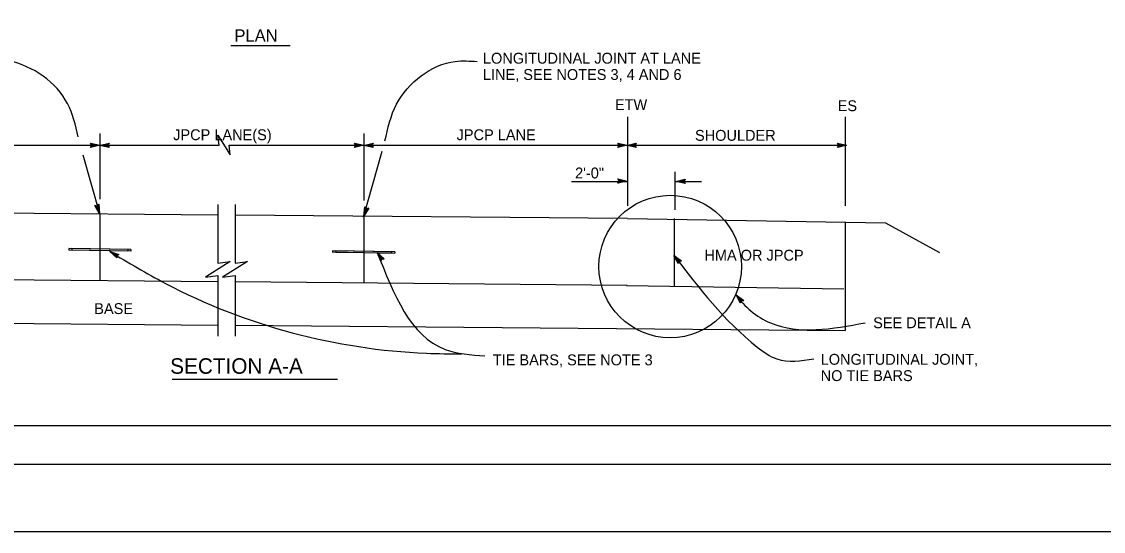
# Model space of a CAD drawing. Extents: x -894 to 866, y -472 to 714.
# Drawn here: x -435 to 262, y -472 to -144 of the extents above; entities that cross this region are included whole.
import ezdxf

# ---------------------------------------------------------------- set-up
doc = ezdxf.new("R2010")
doc.units = 0
for name, color, linetype in [('border_PLOTTING-ELEMENTS', 7, 'Continuous'), ('border_rw_22x34_Cut_Lines', 7, 'Continuous'), ('border_SHEET', 7, 'Continuous'), ('pp_PRESENTATION', 7, 'Continuous'), ('rd_PAVEMENT', 7, 'Continuous'), ('rd_PAVEMENT-anno', 7, 'Continuous'), ('STR_Reinforcement A', 7, 'Continuous')]:
    doc.layers.add(name, color=color, linetype=linetype)

msp = doc.modelspace()

# ---------------------------------------------------------------- linework, layer by layer
at = {"layer": 'border_PLOTTING-ELEMENTS'}
for points in [[(-894.04, -472.45), (865.96, -472.45), (865.96, 713.55), (-894.04, 713.55)], [(-864.04, 670.55), (835.96, 670.55), (835.96, -429.45), (-864.04, -429.45)]]:
    msp.add_lwpolyline(points, close=True, dxfattribs=at)
at = {"layer": 'border_rw_22x34_Cut_Lines'}
msp.add_lwpolyline([(-864.04, 670.55), (835.96, 670.55), (835.96, -429.45), (-864.04, -429.45)], close=True, dxfattribs=at)
at = {"layer": 'border_SHEET'}
msp.add_line((810.96, -404.45), (-814.04, -404.45), dxfattribs=at)
at = {"layer": 'pp_PRESENTATION'}
msp.add_circle((-17.1, -301.88), 45.9, dxfattribs=at)
at = {"layer": 'rd_PAVEMENT'}
for p, q in [((-308.62, -261.95), (-308.62, -299.68)), ((-297.47, -261.95), (-297.47, -299.68)), ((-308.62, -268.7), (-679.6, -265.47)), ((-384.6, -268.04), (-384.6, -311.04)), ((-44.54, -271.01), (-297.47, -268.8)), ((-214.6, -269.52), (-214.6, -312.53)), ((-14.6, -270.99), (-14.6, -314.48)), ((95.63, -273.26), (95.63, -343.15)), ((121.56, -273.68), (156.44, -292.91)), ((-300.62, -298.68), (-316.62, -308.68)), ((-308.62, -299.68), (-300.62, -298.68)), ((-289.47, -298.68), (-305.47, -308.68)), ((-297.47, -299.68), (-289.47, -298.68)), ((-308.62, -311.71), (-679.98, -308.47)), ((-316.62, -308.68), (-308.62, -307.68)), ((-308.62, -307.68), (-308.62, -346.72)), ((-305.47, -308.68), (-297.47, -307.68)), ((-297.47, -307.68), (-297.47, -346.72)), ((-44.91, -314.01), (-297.47, -311.8)), ((-679.6, -336.39), (-308.62, -339.62)), ((-297.47, -339.72), (95.63, -343.15))]:
    msp.add_line(p, q, dxfattribs=at)
for points in [[(-44.61, -270.99), (121.56, -273.68)], [(-45.31, -313.98), (94.88, -316.26)]]:
    msp.add_lwpolyline(points, dxfattribs=at)
at = {"layer": 'rd_PAVEMENT-anno'}
for p, q in [((-300.29, -159.5), (-261.89, -159.5)), ((-44.6, -205.37), (-44.6, -262.84)), ((95.63, -205.37), (95.63, -262.84)), ((-390.58, -222.45), (-390.58, -222.45)), ((-384.6, -216.15), (-384.6, -258.53)), ((-378.69, -222.48), (-378.69, -222.48)), ((-220.42, -222.45), (-220.42, -222.45)), ((-214.6, -216.15), (-214.6, -259.35)), ((-208.53, -222.48), (-208.53, -222.48)), ((-50.82, -222.45), (-50.82, -222.45)), ((-38.93, -222.48), (-38.93, -222.48)), ((90.69, -222.45), (90.69, -222.45)), ((-569.6, -223.72), (-384.6, -223.72)), ((-390.58, -225.08), (-390.58, -225.08)), ((-384.68, -223.77), (-384.68, -223.77)), ((-384.6, -223.72), (-307.77, -223.72)), ((-384.59, -223.79), (-384.59, -223.79)), ((-378.69, -225.11), (-378.69, -225.11)), ((-301.37, -223.72), (96.49, -223.72)), ((-220.42, -225.08), (-220.42, -225.08)), ((-214.63, -269.99), (-202.75, -227.6)), ((-214.52, -223.77), (-214.52, -223.77)), ((-214.43, -223.79), (-214.43, -223.79)), ((-208.53, -225.11), (-208.53, -225.11)), ((-50.82, -225.08), (-50.82, -225.08)), ((-44.92, -223.77), (-44.92, -223.77)), ((-44.83, -223.79), (-44.83, -223.79)), ((-38.93, -225.11), (-38.93, -225.11)), ((90.69, -225.08), (90.69, -225.08)), ((96.59, -223.77), (96.59, -223.77)), ((-384.63, -267.99), (-395.24, -230.15)), ((-14.18, -240.81), (-14.18, -265.3)), ((-80.76, -247.06), (-44.6, -247.06)), ((-50.82, -245.47), (-50.82, -245.47)), ((-50.82, -248.09), (-50.82, -248.09)), ((-44.92, -246.79), (-44.92, -246.79)), ((-14.18, -247.06), (3.02, -247.06)), ((-13.26, -247), (-13.26, -247)), ((-7.35, -245.69), (-7.35, -245.69)), ((-7.35, -248.32), (-7.35, -248.32)), ((-387.8, -262.56), (-387.8, -262.56)), ((-385.29, -261.78), (-385.29, -261.78)), ((-213.88, -263.42), (-213.88, -263.42)), ((-211.38, -264.24), (-211.38, -264.24)), ((-384.8, -267.81), (-384.8, -267.81)), ((-214.49, -269.43), (-214.49, -269.43)), ((-205.9, -292.75), (-205.9, -292.75)), ((-203.64, -298.37), (-203.64, -298.37)), ((-201.48, -296.88), (-201.48, -296.88)), ((-14.66, -294.65), (-14.66, -294.65)), ((-9.75, -298.17), (-9.75, -298.17)), ((-11.71, -299.92), (-11.71, -299.92)), ((25.35, -320.11), (25.35, -320.11)), ((28.31, -325.39), (28.31, -325.39)), ((30.27, -323.64), (30.27, -323.64)), ((-338.02, -374.38), (-231.53, -374.38))]:
    msp.add_line(p, q, dxfattribs=at)
for points in [[(-390.58, -222.45), (-384.68, -223.77), (-390.58, -225.08), (-390.37, -224.73), (-386.05, -223.78), (-390.37, -222.8), (-390.17, -223.15), (-387.4, -223.77), (-390.16, -224.39), (-389.95, -224.04), (-388.76, -223.77), (-389.96, -223.5), (-389.8, -223.77), (-390.58, -225.08), (-389.8, -223.77)], [(-378.69, -225.11), (-384.59, -223.79), (-378.69, -222.48), (-378.9, -222.83), (-383.22, -223.78), (-378.9, -224.76), (-379.1, -224.41), (-381.87, -223.79), (-379.11, -223.18), (-379.32, -223.52), (-380.51, -223.79), (-379.31, -224.06), (-379.48, -223.79), (-378.69, -222.48), (-379.48, -223.79)], [(-220.42, -222.45), (-214.52, -223.77), (-220.42, -225.08), (-220.21, -224.73), (-215.88, -223.78), (-220.21, -222.8), (-220, -223.15), (-217.23, -223.77), (-220, -224.39), (-219.79, -224.04), (-218.59, -223.77), (-219.8, -223.5), (-219.63, -223.77), (-220.42, -225.08), (-219.63, -223.77)], [(-208.53, -225.11), (-214.43, -223.79), (-208.52, -222.48), (-208.73, -222.83), (-213.06, -223.78), (-208.73, -224.76), (-208.94, -224.41), (-211.71, -223.79), (-208.94, -223.18), (-209.16, -223.52), (-210.35, -223.79), (-209.15, -224.06), (-209.31, -223.79), (-208.52, -222.48), (-209.31, -223.79)], [(-50.82, -222.45), (-44.92, -223.77), (-50.82, -225.08), (-50.61, -224.73), (-46.29, -223.78), (-50.61, -222.8), (-50.41, -223.15), (-47.64, -223.77), (-50.4, -224.39), (-50.19, -224.04), (-49, -223.77), (-50.2, -223.5), (-50.04, -223.77), (-50.82, -225.08), (-50.04, -223.77)], [(-38.93, -225.11), (-44.83, -223.79), (-38.93, -222.48), (-39.14, -222.83), (-43.46, -223.78), (-39.14, -224.76), (-39.34, -224.41), (-42.11, -223.79), (-39.35, -223.18), (-39.56, -223.52), (-40.75, -223.79), (-39.55, -224.06), (-39.71, -223.79), (-38.93, -222.48), (-39.71, -223.79)], [(90.69, -222.45), (96.59, -223.77), (90.69, -225.08), (90.9, -224.73), (95.23, -223.78), (90.9, -222.8), (91.11, -223.15), (93.88, -223.77), (91.11, -224.39), (91.32, -224.04), (92.52, -223.77), (91.31, -223.5), (91.48, -223.77), (90.69, -225.08), (91.48, -223.77)], [(-50.82, -245.47), (-44.92, -246.79), (-50.82, -248.09), (-50.61, -247.75), (-46.29, -246.79), (-50.61, -245.82), (-50.41, -246.16), (-47.64, -246.78), (-50.4, -247.4), (-50.19, -247.05), (-49, -246.78), (-50.2, -246.51), (-50.04, -246.79), (-50.82, -248.09), (-50.04, -246.79)], [(-7.35, -248.32), (-13.26, -247), (-7.35, -245.69), (-7.56, -246.04), (-11.89, -246.99), (-7.56, -247.97), (-7.77, -247.62), (-10.54, -247), (-7.77, -246.39), (-7.98, -246.74), (-9.18, -247), (-7.98, -247.27), (-8.14, -247), (-7.35, -245.69), (-8.14, -247)], [(-385.29, -261.78), (-384.8, -267.81), (-387.8, -262.56), (-387.41, -262.65), (-385.21, -266.5), (-385.57, -262.08), (-385.84, -262.38), (-385.61, -265.21), (-387.01, -262.75), (-386.62, -262.85), (-386.01, -263.91), (-386.11, -262.69), (-386.32, -262.92), (-387.8, -262.56), (-386.32, -262.92)], [(-211.38, -264.24), (-214.49, -269.43), (-213.88, -263.42), (-213.61, -263.73), (-214.06, -268.13), (-211.78, -264.33), (-212.18, -264.42), (-213.64, -266.85), (-213.35, -264.03), (-213.08, -264.34), (-213.21, -265.56), (-212.58, -264.51), (-212.88, -264.58), (-213.88, -263.42), (-212.88, -264.58)], [(-373.58, -296.34), (-378.05, -292.25), (-372.27, -294.06), (-372.63, -294.26), (-376.86, -292.93), (-373.59, -295.93), (-373.6, -295.52), (-375.69, -293.61), (-372.99, -294.45), (-373.34, -294.65), (-374.51, -294.29), (-373.6, -295.12), (-373.61, -294.8), (-372.27, -294.06), (-373.61, -294.8)], [(-203.64, -298.37), (-205.9, -292.75), (-201.48, -296.88), (-201.88, -296.9), (-205.12, -293.88), (-203.47, -298), (-203.3, -297.63), (-204.36, -294.99), (-202.29, -296.93), (-202.7, -296.95), (-203.59, -296.12), (-203.13, -297.26), (-203, -296.97), (-201.48, -296.88), (-203, -296.97)], [(-11.71, -299.92), (-14.66, -294.65), (-9.75, -298.17), (-10.15, -298.25), (-13.75, -295.66), (-11.58, -299.54), (-11.46, -299.15), (-12.85, -296.67), (-10.55, -298.32), (-10.95, -298.4), (-11.94, -297.69), (-11.34, -298.76), (-11.25, -298.46), (-9.75, -298.17), (-11.25, -298.46)], [(28.31, -325.39), (25.35, -320.11), (30.27, -323.64), (29.87, -323.71), (26.27, -321.13), (28.43, -325), (28.55, -324.62), (27.16, -322.14), (29.47, -323.79), (29.07, -323.87), (28.07, -323.15), (28.67, -324.23), (28.76, -323.93), (30.27, -323.64), (28.76, -323.93)]]:
    msp.add_lwpolyline(points, close=True, dxfattribs=at)
msp.add_lwpolyline([(-307.77, -223.7), (-308.58, -217.17), (-300.58, -229.97), (-301.37, -223.7)], dxfattribs=at)
for points in [[(-398.55, -218.21), (-405.39, -196.93), (-443.17, -169.42), (-473.56, -169.42)], [(-200.86, -220.83), (-193.35, -197.26), (-155.57, -169.75), (-141.57, -169.75)], [(-378.05, -292.25), (-342.36, -312.73), (-174.21, -357.71), (-151.46, -358.2)], [(-205.92, -292.63), (-162.16, -355.21), (-136.56, -359.42)], [(-14.61, -294.73), (38.98, -353.71), (51.6, -361.38), (75.5, -361.38)], [(25.21, -320.29), (34.86, -330.46), (47.48, -338.12), (108.45, -338.12)]]:
    msp.add_spline(points, degree=3, dxfattribs=at)
at = {"layer": 'STR_Reinforcement A'}
for p, q in [((-364.57, -290.94), (-404.57, -290.24)), ((-404.57, -290.27), (-404.57, -291.28)), ((-364.57, -291.94), (-404.57, -291.24)), ((-366.57, -290.9), (-402.57, -290.27)), ((-402.57, -290.27), (-402.57, -291.28)), ((-366.57, -291.9), (-402.57, -291.28)), ((-366.57, -290.9), (-366.57, -291.9)), ((-364.57, -290.9), (-364.57, -291.9)), ((-194.62, -292.38), (-234.62, -291.68)), ((-234.62, -291.72), (-234.62, -292.72)), ((-194.62, -293.38), (-234.62, -292.69)), ((-196.62, -292.35), (-232.62, -291.72)), ((-232.62, -291.72), (-232.62, -292.72)), ((-196.62, -293.35), (-232.62, -292.72)), ((-196.62, -292.35), (-196.62, -293.35)), ((-194.62, -292.35), (-194.62, -293.35))]:
    msp.add_line(p, q, dxfattribs=at)

# ---------------------------------------------------------------- texts
at = {"layer": 'rd_PAVEMENT-anno'}
for s, height, p in [('PLAN', 8, (-297.92, -157.09)), ('LONGITUDINAL JOINT AT LANE', 7, (-137.75, -171.17)), ('LINE, SEE NOTES 3, 4 AND 6', 7, (-137.75, -181.67)), ('ETW', 7, (-52.67, -201.08)), ('ES', 7, (90.82, -201.77)), ('JPCP LANE(S)', 7, (-337.34, -220.47)), ('JPCP LANE', 7, (-154.71, -220.47)), ('SHOULDER', 7, (-1.12, -220.87)), ('2\'-0"', 7, (-78.39, -245.1)), ('HMA OR JPCP', 7, (4.93, -298.07)), ('BASE', 7, (-388.18, -332.46)), ('SEE DETAIL A', 7, (113.69, -341.58)), ('SECTION A-A', 10, (-339.27, -370.94)), ('TIE BARS, SEE NOTE 3', 7, (-131.39, -365.48)), ('LONGITUDINAL JOINT,', 7, (79.86, -365.14)), ('NO TIE BARS', 7, (79.86, -375.64))]:
    msp.add_text(s, height=height, dxfattribs=at).set_placement(p)

doc.saveas('drawing.dxf')
